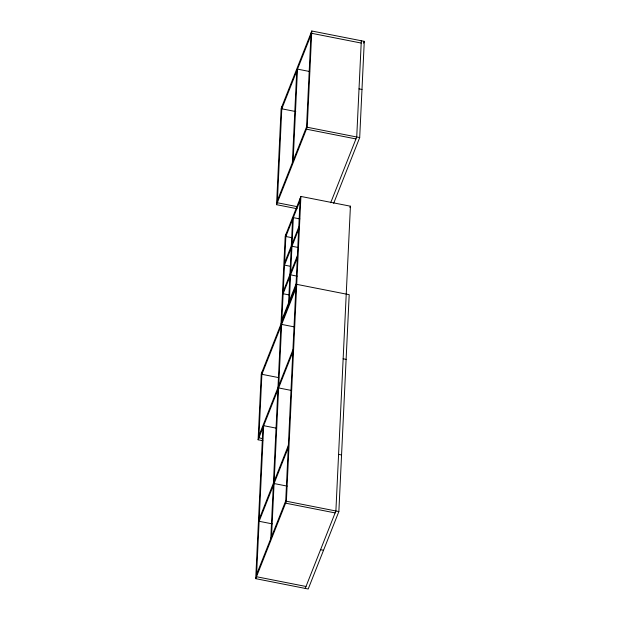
<?xml version="1.0" encoding="UTF-8"?>
<svg xmlns="http://www.w3.org/2000/svg" width="620" height="620" viewBox="0 0 620 620"><rect width="100%" height="100%" fill="white"/><g stroke="black" fill="none" stroke-linecap="round" stroke-linejoin="round"><path stroke-width="0.93" d="M262.841 440.704L258.106 439.774L261.245 373.938L296.716 284.347L349.2 294.686L338.861 511.57L308.202 589L255.719 578.662L262.919 427.622M262.012 372L258.873 437.836L262.663 438.58M297.104 208.731L276.551 204.685L281.139 108.43L311.798 31L364.281 41.339L359.693 137.586L333.669 203.313M281.906 106.5L277.318 202.748L296.933 206.607M270.769 538.602L273.304 485.475M273.42 483.166L277.869 389.872M277.977 387.562L280.899 326.345M281.007 324.035L285.2 236.127L300.909 196.447L350.424 206.197L335.885 510.981L305.234 588.419M271.537 536.672L274.071 483.538L287.153 486.119M274.179 481.229L278.636 387.934L290.78 390.329M278.744 385.625L281.658 324.407L293.81 326.802M281.774 322.098L285.967 234.19M292.369 162.688L296.74 71.06M293.136 160.75L297.507 69.122L309.651 71.517M288.587 302.854L289.827 276.799M289.943 274.49L291.199 248.178M291.307 245.869L292.562 219.565M289.354 300.917L290.594 274.862L297.135 276.156M290.71 272.552L291.958 246.249L297.569 247.349M292.074 243.939L293.33 217.628L299.863 218.914M300.142 198.377L285.611 503.169L335.126 512.918M255.719 578.662L286.378 501.231L300.909 196.447M311.031 32.938L306.443 129.185L355.958 138.934M276.551 204.685L307.21 127.247L311.798 31M361.313 40.749L356.725 136.997L330.7 202.725M277.427 200.438L306.551 126.875M300.034 200.686L285.851 236.499L292.392 237.793M363.568 43.136L364.281 41.339M284.596 262.81L298.778 226.998M298.67 229.307L284.487 265.12L290.098 266.228M283.231 291.431L297.414 255.618M297.305 257.928L283.123 293.74L289.664 295.027M281.883 319.788L296.058 283.976M295.841 288.594L261.904 374.31L278.721 377.619M258.982 435.527L292.919 349.812M349.913 207.483L350.424 206.197M258.106 439.774L292.81 352.121M259.238 518.979L288.362 445.416M288.254 447.725L259.129 521.288L272.203 523.861M256.595 574.414L285.719 500.859M361.204 43.059L311.69 33.309L281.798 108.81L295.81 111.569M359.019 88.877L361.987 89.458M307.21 127.247L359.693 137.586M343.147 358.779L346.115 359.368M275.83 428.071L263.686 425.684L256.486 576.732L306.001 586.481M338.59 454.39L341.558 454.971M286.378 501.231L338.861 511.57M320.563 549.7L323.531 550.281"/></g></svg>
